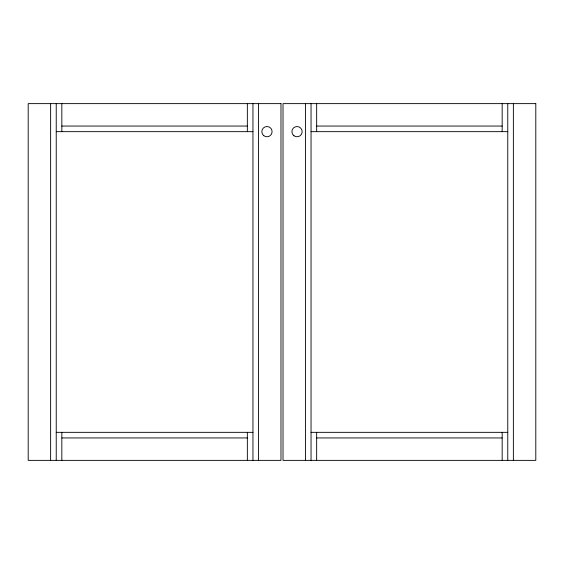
<?xml version="1.0" encoding="UTF-8"?>
<svg xmlns="http://www.w3.org/2000/svg" width="564" height="564" viewBox="0 0 564 564"><rect width="100%" height="100%" fill="white"/><g stroke="black" fill="none" stroke-linecap="round" stroke-linejoin="round"><path stroke-width="0.85" d="M61.836 126.054L247.342 126.054M316.658 126.054L502.164 126.054M56.231 131.659L252.954 131.659M311.046 131.659L507.769 131.659M56.231 432.341L252.954 432.341M311.046 432.341L507.769 432.341M61.836 437.946L247.342 437.946M316.658 437.946L502.164 437.946M513.374 103.628L513.374 460.372M507.769 103.628L507.769 460.372M502.164 103.628L502.164 131.659M502.164 432.341L502.164 460.372M316.658 103.628L316.658 131.659M316.658 432.341L316.658 460.372M311.046 103.628L311.046 460.372M305.441 103.628L305.441 460.372M258.559 103.628L258.559 460.372M252.954 103.628L252.954 460.372M247.342 103.628L247.342 131.659M247.342 432.341L247.342 460.372M61.836 103.628L61.836 131.659M61.836 432.341L61.836 460.372M56.231 103.628L56.231 460.372M50.626 103.628L50.626 460.372M280.978 103.628L28.2 103.628L28.2 460.372L280.978 460.372L280.978 103.628M535.8 103.628L283.022 103.628L283.022 460.372L535.8 460.372L535.8 103.628M263.804 135.698A5.132 5.132 0 0 0 272.052 132.378A5.132 5.132 0 0 0 265.045 126.893A5.132 5.132 0 0 0 263.804 135.698M293.95 135.762A5.132 5.132 0 0 0 302.128 132.279A5.132 5.132 0 0 0 295.028 126.935A5.132 5.132 0 0 0 293.95 135.762"/></g></svg>
